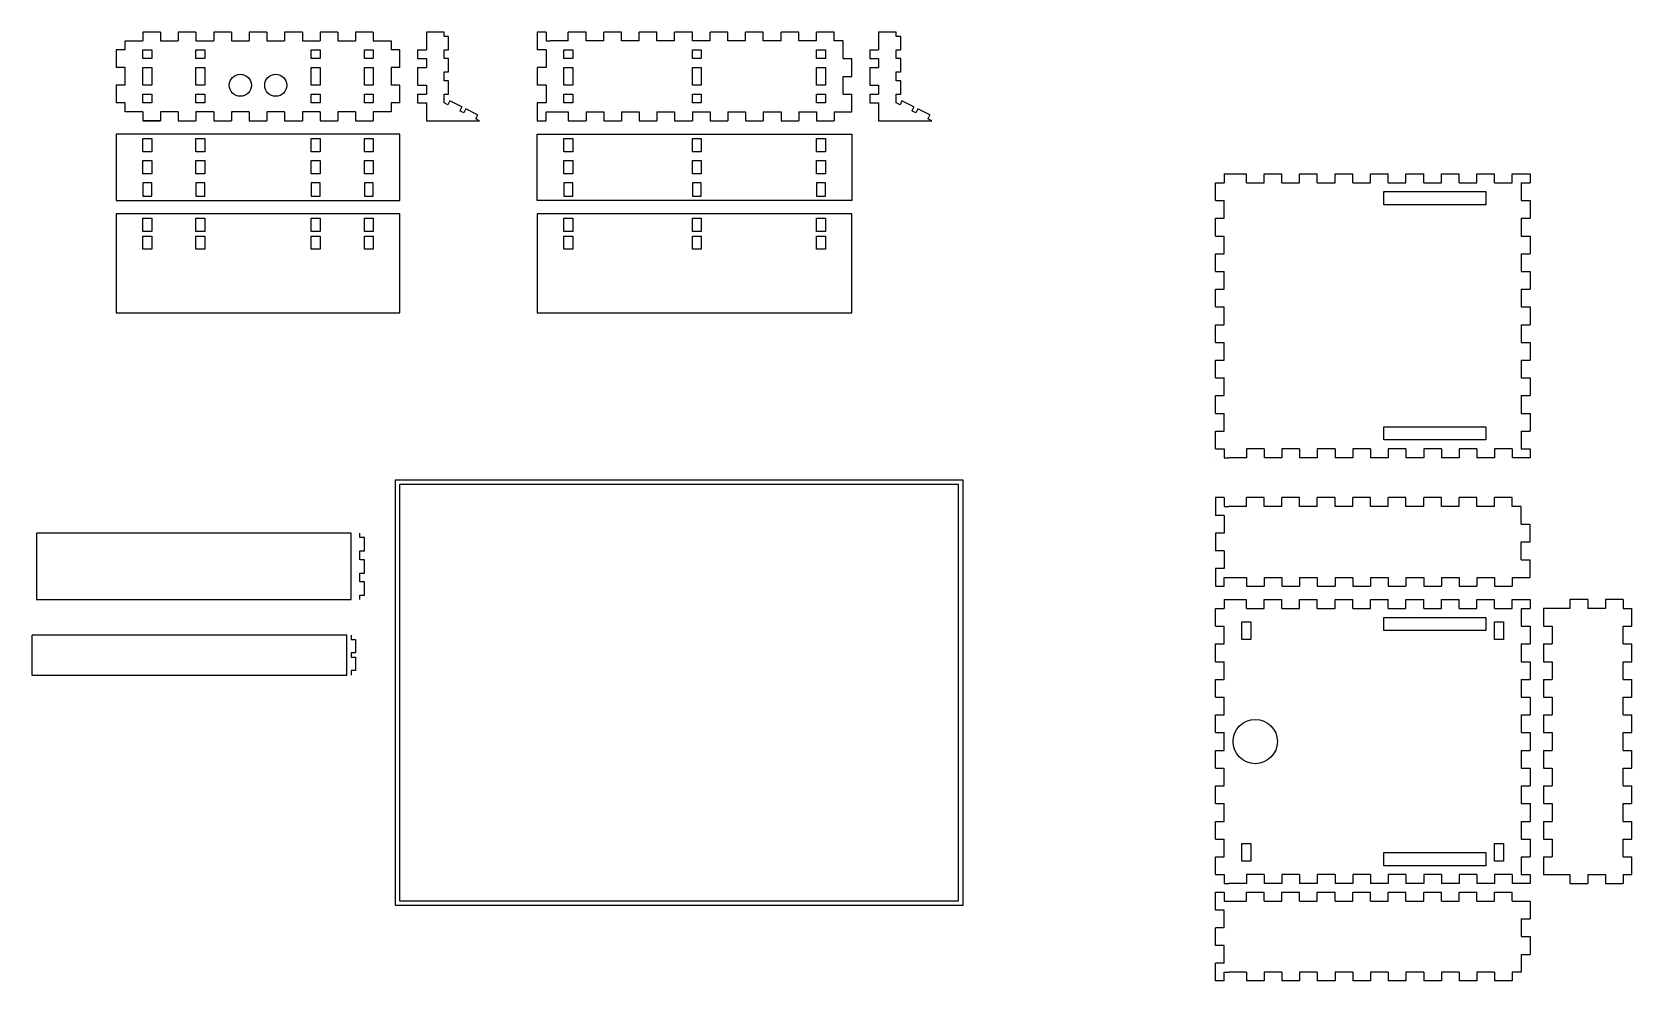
# Model space of a CAD drawing. Header units: inches. Extents: x -10.2 to 34.9, y -2.1 to 24.6.
import ezdxf

# ---------------------------------------------------------------- set-up
doc = ezdxf.new("R2010")
doc.units = ezdxf.units.IN
doc.header["$MEASUREMENT"] = 0
doc.layers.add('Construction line', color=3, linetype='Continuous')
doc.layers.add('Cut', color=1, linetype='Continuous')

msp = doc.modelspace()

# ---------------------------------------------------------------- linework, layer by layer
at = {"layer": 'Construction line'}
for p, q in [((0, 0), (0, 12)), ((0, 12), (16, 12)), ((0.125, 0.125), (0.125, 11.875)), ((0.125, 11.875), (15.875, 11.875)), ((15.875, 11.875), (15.875, 0.125)), ((16, 12), (16, 0)), ((16, 0), (0, 0)), ((0, 0), (0, 0)), ((15.875, 0.125), (0.125, 0.125))]:
    msp.add_line(p, q, dxfattribs=at)
at = {"layer": 'Cut'}
for p, q in [((-7.625, 24.375), (-7.125, 24.375)), ((-7.625, 24.125), (-7.625, 24.375)), ((-7.125, 24.625), (-7.125, 24.375)), ((-6.625, 24.625), (-7.125, 24.625)), ((-6.625, 24.625), (-6.625, 24.375)), ((-6.625, 24.375), (-6.125, 24.375)), ((-6.125, 24.625), (-6.125, 24.375)), ((-5.625, 24.625), (-6.125, 24.625)), ((-5.625, 24.625), (-5.625, 24.375)), ((-5.625, 24.375), (-5.125, 24.375)), ((-5.125, 24.625), (-5.125, 24.375)), ((-4.625, 24.625), (-5.125, 24.625)), ((-4.625, 24.625), (-4.625, 24.375)), ((-4.625, 24.375), (-4.125, 24.375)), ((-4.125, 24.625), (-4.125, 24.375)), ((-3.625, 24.625), (-4.125, 24.625)), ((-3.625, 24.625), (-3.625, 24.375)), ((-3.625, 24.375), (-3.125, 24.375)), ((-3.125, 24.625), (-3.125, 24.375)), ((-2.625, 24.625), (-3.125, 24.625)), ((-2.625, 24.625), (-2.625, 24.375)), ((-2.625, 24.375), (-2.125, 24.375)), ((-2.125, 24.625), (-2.125, 24.375)), ((-1.625, 24.625), (-2.125, 24.625)), ((-1.625, 24.625), (-1.625, 24.375)), ((-1.625, 24.375), (-1.125, 24.375)), ((-0.625, 24.625), (-1.125, 24.625)), ((-1.125, 24.625), (-1.125, 24.375)), ((-0.625, 24.625), (-0.625, 24.375)), ((-0.625, 24.375), (-0.125, 24.375)), ((-0.125, 24.375), (-0.125, 24.125)), ((0.875, 24.625), (0.875, 24.125)), ((1.375, 24.625), (0.875, 24.625)), ((1.375, 24.5), (1.375, 24.625)), ((1.5, 24.5), (1.375, 24.5)), ((1.5, 24.125), (1.5, 24.5)), ((4.25, 24.625), (4, 24.625)), ((4, 24.625), (4, 24.125)), ((4.25, 24.625), (4.25, 24.375)), ((4.25, 24.375), (4.25, 24.375)), ((4.25, 24.375), (4.375, 24.375)), ((4.875, 24.375), (4.375, 24.375)), ((5.375, 24.625), (4.875, 24.625)), ((4.875, 24.375), (4.875, 24.625)), ((5.375, 24.375), (5.375, 24.625)), ((5.875, 24.375), (5.375, 24.375)), ((6.375, 24.625), (5.875, 24.625)), ((5.875, 24.375), (5.875, 24.625)), ((6.375, 24.375), (6.375, 24.625)), ((6.875, 24.375), (6.375, 24.375)), ((7.375, 24.625), (6.875, 24.625)), ((6.875, 24.375), (6.875, 24.625)), ((7.375, 24.375), (7.375, 24.625)), ((7.875, 24.375), (7.375, 24.375)), ((8.375, 24.625), (7.875, 24.625)), ((7.875, 24.375), (7.875, 24.625)), ((8.375, 24.375), (8.375, 24.625)), ((8.875, 24.375), (8.375, 24.375)), ((9.375, 24.625), (8.875, 24.625)), ((8.875, 24.375), (8.875, 24.625)), ((9.375, 24.375), (9.375, 24.625)), ((9.875, 24.375), (9.375, 24.375)), ((10.375, 24.625), (9.875, 24.625)), ((9.875, 24.375), (9.875, 24.625)), ((10.375, 24.375), (10.375, 24.625)), ((10.875, 24.375), (10.375, 24.375)), ((11.375, 24.625), (10.875, 24.625)), ((10.875, 24.375), (10.875, 24.625)), ((11.375, 24.375), (11.375, 24.625)), ((11.875, 24.375), (11.375, 24.375)), ((12.375, 24.625), (11.875, 24.625)), ((11.875, 24.375), (11.875, 24.625)), ((12.375, 24.375), (12.375, 24.625)), ((12.625, 24.375), (12.375, 24.375)), ((12.625, 23.875), (12.625, 24.375)), ((13.625, 24.625), (13.625, 24.125)), ((14.125, 24.625), (13.625, 24.625)), ((14.125, 24.5), (14.125, 24.625)), ((14.25, 24.5), (14.125, 24.5)), ((14.25, 24.125), (14.25, 24.5)), ((-7.875, 24.125), (-7.875, 23.625)), ((-7.625, 24.125), (-7.875, 24.125)), ((-7.125, 24.125), (-6.875, 24.125)), ((-7.125, 23.875), (-7.125, 24.125)), ((-6.875, 24.125), (-6.875, 23.875)), ((-5.625, 24.125), (-5.375, 24.125)), ((-5.625, 23.875), (-5.625, 24.125)), ((-5.375, 24.125), (-5.375, 23.875)), ((-2.375, 24.125), (-2.125, 24.125)), ((-2.375, 23.875), (-2.375, 24.125)), ((-2.125, 24.125), (-2.125, 23.875)), ((-0.875, 24.125), (-0.625, 24.125)), ((-0.875, 23.875), (-0.875, 24.125)), ((-0.625, 24.125), (-0.625, 23.875)), ((0.125, 24.125), (-0.125, 24.125)), ((0.125, 23.625), (0.125, 24.125)), ((0.625, 24.125), (0.625, 23.875)), ((0.625, 24.125), (0.875, 24.125)), ((1.375, 23.875), (1.375, 24.125)), ((1.375, 24.125), (1.5, 24.125)), ((4.25, 24.125), (4, 24.125)), ((4.25, 24.125), (4.25, 23.625)), ((4.75, 24.125), (5, 24.125)), ((4.75, 23.875), (4.75, 24.125)), ((5, 24.125), (5, 23.875)), ((8.375, 24.125), (8.625, 24.125)), ((8.375, 23.875), (8.375, 24.125)), ((8.625, 24.125), (8.625, 23.875)), ((11.875, 24.125), (12.125, 24.125)), ((11.875, 23.875), (11.875, 24.125)), ((12.125, 24.125), (12.125, 23.875)), ((13.375, 24.125), (13.375, 23.875)), ((13.375, 24.125), (13.625, 24.125)), ((14.125, 23.875), (14.125, 24.125)), ((14.125, 24.125), (14.25, 24.125)), ((-7.625, 23.625), (-7.875, 23.625)), ((-7.625, 23.125), (-7.625, 23.625)), ((-6.875, 23.875), (-7.125, 23.875)), ((-7.125, 23.625), (-6.875, 23.625)), ((-7.125, 23.125), (-7.125, 23.625)), ((-6.875, 23.625), (-6.875, 23.125)), ((-5.375, 23.875), (-5.625, 23.875)), ((-5.625, 23.625), (-5.375, 23.625)), ((-5.625, 23.125), (-5.625, 23.625)), ((-5.375, 23.625), (-5.375, 23.125)), ((-2.125, 23.875), (-2.375, 23.875)), ((-2.375, 23.625), (-2.125, 23.625)), ((-2.375, 23.125), (-2.375, 23.625)), ((-2.125, 23.625), (-2.125, 23.125)), ((-0.625, 23.875), (-0.875, 23.875)), ((-0.875, 23.625), (-0.625, 23.625)), ((-0.875, 23.125), (-0.875, 23.625)), ((-0.625, 23.625), (-0.625, 23.125)), ((0.125, 23.625), (-0.125, 23.625)), ((-0.125, 23.625), (-0.125, 23.125)), ((0.625, 23.875), (0.875, 23.875)), ((0.625, 23.625), (0.625, 23.125)), ((0.625, 23.625), (0.875, 23.625)), ((0.875, 23.875), (0.875, 23.625)), ((1.5, 23.875), (1.375, 23.875)), ((1.375, 23.25), (1.375, 23.5)), ((1.375, 23.5), (1.5, 23.5)), ((1.5, 23.5), (1.5, 23.875)), ((4, 23.625), (4, 23.125)), ((4.25, 23.625), (4, 23.625)), ((5, 23.875), (4.75, 23.875)), ((4.75, 23.625), (5, 23.625)), ((4.75, 23.125), (4.75, 23.625)), ((5, 23.625), (5, 23.125)), ((8.625, 23.875), (8.375, 23.875)), ((8.375, 23.625), (8.625, 23.625)), ((8.375, 23.125), (8.375, 23.625)), ((8.625, 23.625), (8.625, 23.125)), ((12.125, 23.875), (11.875, 23.875)), ((11.875, 23.625), (12.125, 23.625)), ((11.875, 23.125), (11.875, 23.625)), ((12.125, 23.625), (12.125, 23.125)), ((12.625, 23.875), (12.875, 23.875)), ((12.875, 23.375), (12.875, 23.875)), ((13.375, 23.875), (13.625, 23.875)), ((13.375, 23.625), (13.625, 23.625)), ((13.375, 23.625), (13.375, 23.125)), ((13.625, 23.875), (13.625, 23.625)), ((14.25, 23.875), (14.125, 23.875)), ((14.125, 23.25), (14.125, 23.5)), ((14.125, 23.5), (14.25, 23.5)), ((14.25, 23.5), (14.25, 23.875)), ((-7.625, 23.125), (-7.875, 23.125)), ((-7.875, 23.125), (-7.875, 22.625)), ((-6.875, 23.125), (-7.125, 23.125)), ((-5.375, 23.125), (-5.625, 23.125)), ((-2.125, 23.125), (-2.375, 23.125)), ((-0.625, 23.125), (-0.875, 23.125)), ((0.125, 23.125), (-0.125, 23.125)), ((0.125, 22.625), (0.125, 23.125)), ((0.625, 23.125), (0.875, 23.125)), ((0.875, 23.125), (0.875, 22.875)), ((1.5, 23.25), (1.375, 23.25)), ((1.5, 22.875), (1.5, 23.25)), ((4.25, 23.125), (4, 23.125)), ((4.25, 23.125), (4.25, 22.625)), ((5, 23.125), (4.75, 23.125)), ((8.625, 23.125), (8.375, 23.125)), ((12.125, 23.125), (11.875, 23.125)), ((12.625, 22.875), (12.625, 23.375)), ((12.625, 23.375), (12.875, 23.375)), ((13.375, 23.125), (13.625, 23.125)), ((13.625, 23.125), (13.625, 22.875)), ((14.25, 23.25), (14.125, 23.25)), ((14.25, 22.875), (14.25, 23.25)), ((-7.625, 22.625), (-7.875, 22.625)), ((-7.625, 22.375), (-7.625, 22.625)), ((-7.125, 22.875), (-6.875, 22.875)), ((-7.125, 22.625), (-7.125, 22.875)), ((-6.875, 22.625), (-7.125, 22.625)), ((-6.875, 22.875), (-6.875, 22.625)), ((-5.625, 22.875), (-5.375, 22.875)), ((-5.625, 22.625), (-5.625, 22.875)), ((-5.375, 22.625), (-5.625, 22.625)), ((-5.375, 22.875), (-5.375, 22.625)), ((-2.375, 22.875), (-2.125, 22.875)), ((-2.375, 22.625), (-2.375, 22.875)), ((-2.125, 22.625), (-2.375, 22.625)), ((-2.125, 22.875), (-2.125, 22.625)), ((-0.875, 22.875), (-0.625, 22.875)), ((-0.875, 22.625), (-0.875, 22.875)), ((-0.625, 22.625), (-0.875, 22.625)), ((-0.625, 22.875), (-0.625, 22.625)), ((0.125, 22.625), (-0.125, 22.625)), ((-0.125, 22.625), (-0.125, 22.375)), ((0.625, 22.875), (0.625, 22.625)), ((0.625, 22.875), (0.875, 22.875)), ((0.625, 22.625), (0.875, 22.625)), ((0.875, 22.625), (0.875, 22.125)), ((1.375, 22.625), (1.375, 22.875)), ((1.375, 22.875), (1.5, 22.875)), ((1.481, 22.572), (1.375, 22.625)), ((1.536, 22.684), (1.481, 22.572)), ((1.872, 22.516), (1.536, 22.684)), ((4, 22.625), (4, 22.125)), ((4.25, 22.625), (4, 22.625)), ((4.75, 22.875), (5, 22.875)), ((4.75, 22.625), (4.75, 22.875)), ((5, 22.625), (4.75, 22.625)), ((5, 22.875), (5, 22.625)), ((8.375, 22.875), (8.625, 22.875)), ((8.375, 22.625), (8.375, 22.875)), ((8.625, 22.625), (8.375, 22.625)), ((8.625, 22.875), (8.625, 22.625)), ((11.875, 22.875), (12.125, 22.875)), ((11.875, 22.625), (11.875, 22.875)), ((12.125, 22.625), (11.875, 22.625)), ((12.125, 22.875), (12.125, 22.625)), ((12.625, 22.875), (12.875, 22.875)), ((12.875, 22.375), (12.875, 22.875)), ((13.375, 22.875), (13.625, 22.875)), ((13.375, 22.875), (13.375, 22.625)), ((13.375, 22.625), (13.625, 22.625)), ((13.625, 22.625), (13.625, 22.125)), ((14.125, 22.625), (14.125, 22.875)), ((14.125, 22.875), (14.25, 22.875)), ((14.231, 22.572), (14.125, 22.625)), ((14.286, 22.684), (14.231, 22.572)), ((14.622, 22.516), (14.286, 22.684)), ((-7.125, 22.375), (-7.625, 22.375)), ((-7.125, 22.375), (-7.125, 22.125)), ((-6.625, 22.125), (-7.125, 22.125)), ((-7.125, 22.125), (-6.625, 22.125)), ((-6.625, 22.375), (-6.625, 22.125)), ((-6.125, 22.375), (-6.625, 22.375)), ((-6.125, 22.375), (-6.125, 22.125)), ((-6.125, 22.125), (-5.625, 22.125)), ((-5.625, 22.375), (-5.625, 22.125)), ((-5.125, 22.375), (-5.625, 22.375)), ((-5.125, 22.375), (-5.125, 22.125)), ((-5.125, 22.125), (-4.625, 22.125)), ((-4.625, 22.375), (-4.625, 22.125)), ((-4.125, 22.375), (-4.625, 22.375)), ((-4.125, 22.375), (-4.125, 22.125)), ((-4.125, 22.125), (-3.625, 22.125)), ((-3.625, 22.375), (-3.625, 22.125)), ((-3.125, 22.375), (-3.625, 22.375)), ((-3.125, 22.375), (-3.125, 22.125)), ((-3.125, 22.125), (-2.625, 22.125)), ((-2.625, 22.375), (-2.625, 22.125)), ((-2.125, 22.375), (-2.625, 22.375)), ((-2.125, 22.375), (-2.125, 22.125)), ((-2.125, 22.125), (-1.625, 22.125)), ((-1.625, 22.375), (-1.625, 22.125)), ((-1.125, 22.375), (-1.625, 22.375)), ((-1.125, 22.375), (-1.125, 22.125)), ((-1.125, 22.125), (-0.625, 22.125)), ((-0.125, 22.375), (-0.625, 22.375)), ((-0.625, 22.375), (-0.625, 22.125)), ((0.875, 22.125), (2.375, 22.125)), ((1.872, 22.516), (1.816, 22.405)), ((1.928, 22.349), (1.816, 22.405)), ((1.984, 22.46), (1.928, 22.349)), ((2.319, 22.293), (1.984, 22.46)), ((2.319, 22.293), (2.263, 22.181)), ((2.375, 22.125), (2.263, 22.181)), ((4, 22.125), (4.25, 22.125)), ((4.25, 22.125), (4.25, 22.375)), ((4.25, 22.375), (4.375, 22.375)), ((4.375, 22.375), (4.875, 22.375)), ((4.875, 22.375), (4.875, 22.125)), ((4.875, 22.125), (5.375, 22.125)), ((5.375, 22.375), (5.875, 22.375)), ((5.375, 22.375), (5.375, 22.125)), ((5.875, 22.375), (5.875, 22.125)), ((5.875, 22.125), (6.375, 22.125)), ((6.375, 22.375), (6.875, 22.375)), ((6.375, 22.375), (6.375, 22.125)), ((6.875, 22.375), (6.875, 22.125)), ((6.875, 22.125), (7.375, 22.125)), ((7.375, 22.375), (7.875, 22.375)), ((7.375, 22.375), (7.375, 22.125)), ((7.875, 22.375), (7.875, 22.125)), ((7.875, 22.125), (8.375, 22.125)), ((8.375, 22.375), (8.875, 22.375)), ((8.375, 22.375), (8.375, 22.125)), ((8.875, 22.375), (8.875, 22.25)), ((8.875, 22.25), (8.875, 22.125)), ((8.875, 22.125), (9.375, 22.125)), ((9.375, 22.375), (9.875, 22.375)), ((9.375, 22.375), (9.375, 22.125)), ((9.875, 22.375), (9.875, 22.125)), ((9.875, 22.125), (10.375, 22.125)), ((10.375, 22.375), (10.875, 22.375)), ((10.375, 22.375), (10.375, 22.125)), ((10.875, 22.375), (10.875, 22.125)), ((10.875, 22.125), (11.375, 22.125)), ((11.375, 22.375), (11.875, 22.375)), ((11.375, 22.375), (11.375, 22.125)), ((11.875, 22.375), (11.875, 22.125)), ((11.875, 22.125), (12.375, 22.125)), ((12.375, 22.375), (12.625, 22.375)), ((12.375, 22.375), (12.375, 22.125)), ((12.625, 22.375), (12.875, 22.375)), ((13.625, 22.125), (15.125, 22.125)), ((14.622, 22.516), (14.566, 22.405)), ((14.678, 22.349), (14.566, 22.405)), ((14.734, 22.46), (14.678, 22.349)), ((15.069, 22.293), (14.734, 22.46)), ((15.069, 22.293), (15.013, 22.181)), ((15.125, 22.125), (15.013, 22.181)), ((-7.875, 21.75), (-7.875, 19.875)), ((0.125, 21.75), (-7.875, 21.75)), ((0.125, 19.875), (0.125, 21.75)), ((4, 19.875), (4, 21.75)), ((4, 21.75), (12.875, 21.75)), ((12.875, 21.75), (12.875, 19.875)), ((-7.125, 21.625), (-6.875, 21.625)), ((-7.125, 21.25), (-7.125, 21.625)), ((-6.875, 21.25), (-7.125, 21.25)), ((-6.875, 21.625), (-6.875, 21.25)), ((-5.625, 21.625), (-5.375, 21.625)), ((-5.625, 21.25), (-5.625, 21.625)), ((-5.375, 21.25), (-5.625, 21.25)), ((-5.375, 21.625), (-5.375, 21.25)), ((-2.375, 21.625), (-2.125, 21.625)), ((-2.375, 21.25), (-2.375, 21.625)), ((-2.125, 21.25), (-2.375, 21.25)), ((-2.125, 21.625), (-2.125, 21.25)), ((-0.875, 21.625), (-0.625, 21.625)), ((-0.875, 21.25), (-0.875, 21.625)), ((-0.625, 21.25), (-0.875, 21.25)), ((-0.625, 21.625), (-0.625, 21.25)), ((4.75, 21.25), (4.75, 21.625)), ((4.75, 21.625), (5, 21.625)), ((5, 21.25), (4.75, 21.25)), ((5, 21.625), (5, 21.25)), ((8.375, 21.25), (8.375, 21.625)), ((8.375, 21.625), (8.625, 21.625)), ((8.625, 21.25), (8.375, 21.25)), ((8.625, 21.625), (8.625, 21.25)), ((11.875, 21.25), (11.875, 21.625)), ((11.875, 21.625), (12.125, 21.625)), ((12.125, 21.25), (11.875, 21.25)), ((12.125, 21.625), (12.125, 21.25)), ((-7.125, 21), (-6.875, 21)), ((-7.125, 20.625), (-7.125, 21)), ((-6.875, 21), (-6.875, 20.625)), ((-5.625, 21), (-5.375, 21)), ((-5.625, 20.625), (-5.625, 21)), ((-5.375, 21), (-5.375, 20.625)), ((-2.375, 21), (-2.125, 21)), ((-2.375, 20.625), (-2.375, 21)), ((-2.125, 21), (-2.125, 20.625)), ((-0.875, 21), (-0.625, 21)), ((-0.875, 20.625), (-0.875, 21)), ((-0.625, 21), (-0.625, 20.625)), ((4.75, 20.625), (4.75, 21)), ((4.75, 21), (5, 21)), ((5, 21), (5, 20.625)), ((8.375, 20.625), (8.375, 21)), ((8.375, 21), (8.625, 21)), ((8.625, 21), (8.625, 20.625)), ((11.875, 20.625), (11.875, 21)), ((11.875, 21), (12.125, 21)), ((12.125, 21), (12.125, 20.625)), ((-6.875, 20.625), (-7.125, 20.625)), ((-7.125, 20.375), (-7.125, 20)), ((-6.875, 20.375), (-7.125, 20.375)), ((-6.875, 20), (-6.875, 20.375)), ((-5.375, 20.625), (-5.625, 20.625)), ((-5.625, 20.375), (-5.625, 20)), ((-5.375, 20.375), (-5.625, 20.375)), ((-5.375, 20), (-5.375, 20.375)), ((-2.125, 20.625), (-2.375, 20.625)), ((-2.375, 20.375), (-2.375, 20)), ((-2.125, 20.375), (-2.375, 20.375)), ((-2.125, 20), (-2.125, 20.375)), ((-0.625, 20.625), (-0.875, 20.625)), ((-0.875, 20.375), (-0.875, 20)), ((-0.625, 20.375), (-0.875, 20.375)), ((-0.625, 20), (-0.625, 20.375)), ((5, 20.625), (4.75, 20.625)), ((5, 20.375), (4.75, 20.375)), ((4.75, 20.375), (4.75, 20)), ((5, 20), (5, 20.375)), ((8.625, 20.625), (8.375, 20.625)), ((8.625, 20.375), (8.375, 20.375)), ((8.375, 20.375), (8.375, 20)), ((8.625, 20), (8.625, 20.375)), ((12.125, 20.625), (11.875, 20.625)), ((12.125, 20.375), (11.875, 20.375)), ((11.875, 20.375), (11.875, 20)), ((12.125, 20), (12.125, 20.375)), ((23.125, 19.875), (23.125, 20.375)), ((23.125, 20.375), (23.375, 20.375)), ((23.375, 20.625), (23.375, 20.375)), ((23.375, 20.625), (23.5, 20.625)), ((23.5, 20.625), (24, 20.625)), ((24, 20.375), (24, 20.625)), ((24, 20.375), (24.5, 20.375)), ((24.5, 20.625), (25, 20.625)), ((24.5, 20.375), (24.5, 20.625)), ((25, 20.375), (25, 20.625)), ((25, 20.375), (25.5, 20.375)), ((25.5, 20.625), (26, 20.625)), ((25.5, 20.375), (25.5, 20.625)), ((26, 20.375), (26, 20.625)), ((26, 20.375), (26.5, 20.375)), ((26.5, 20.625), (27, 20.625)), ((26.5, 20.375), (26.5, 20.625)), ((27, 20.375), (27, 20.625)), ((27, 20.375), (27.5, 20.375)), ((27.5, 20.625), (28, 20.625)), ((27.5, 20.375), (27.5, 20.625)), ((28, 20.375), (28, 20.625)), ((28, 20.375), (28.5, 20.375)), ((28.5, 20.625), (29, 20.625)), ((28.5, 20.375), (28.5, 20.625)), ((29, 20.375), (29, 20.625)), ((29, 20.375), (29.5, 20.375)), ((29.5, 20.625), (30, 20.625)), ((29.5, 20.375), (29.5, 20.625)), ((30, 20.375), (30, 20.625)), ((30, 20.375), (30.5, 20.375)), ((30.5, 20.625), (31, 20.625)), ((30.5, 20.375), (30.5, 20.625)), ((31, 20.375), (31, 20.625)), ((31, 20.375), (31.5, 20.375)), ((31.5, 20.625), (32, 20.625)), ((31.5, 20.375), (31.5, 20.625)), ((31.75, 20.375), (31.75, 19.875)), ((31.75, 20.375), (32, 20.375)), ((32, 20.625), (32, 20.375)), ((-7.875, 19.875), (0.125, 19.875)), ((-7.125, 20), (-6.875, 20)), ((-5.625, 20), (-5.375, 20)), ((-2.375, 20), (-2.125, 20)), ((-0.875, 20), (-0.625, 20)), ((12.875, 19.875), (4, 19.875)), ((4.75, 20), (5, 20)), ((8.375, 20), (8.625, 20)), ((11.875, 20), (12.125, 20)), ((23.125, 19.875), (23.375, 19.875)), ((23.375, 19.375), (23.375, 19.875)), ((27.875, 20.125), (30.75, 20.125)), ((27.875, 19.75), (27.875, 20.125)), ((30.75, 20.125), (30.75, 19.75)), ((31.75, 19.875), (32, 19.875)), ((32, 19.875), (32, 19.375)), ((0.125, 19.5), (-7.875, 19.5)), ((-7.875, 19.5), (-7.875, 16.705)), ((0.125, 16.705), (0.125, 19.5)), ((4, 19.5), (4, 16.705)), ((12.875, 19.5), (4, 19.5)), ((12.875, 16.705), (12.875, 19.5)), ((30.75, 19.75), (27.875, 19.75)), ((-7.125, 19.375), (-6.875, 19.375)), ((-7.125, 19), (-7.125, 19.375)), ((-6.875, 19), (-7.125, 19)), ((-6.875, 19.375), (-6.875, 19)), ((-5.625, 19.375), (-5.375, 19.375)), ((-5.625, 19), (-5.625, 19.375)), ((-5.375, 19), (-5.625, 19)), ((-5.375, 19.375), (-5.375, 19)), ((-2.375, 19.375), (-2.125, 19.375)), ((-2.375, 19), (-2.375, 19.375)), ((-2.125, 19), (-2.375, 19)), ((-2.125, 19.375), (-2.125, 19)), ((-0.875, 19.375), (-0.625, 19.375)), ((-0.875, 19), (-0.875, 19.375)), ((-0.625, 19), (-0.875, 19)), ((-0.625, 19.375), (-0.625, 19)), ((4.75, 19.375), (5, 19.375)), ((4.75, 19), (4.75, 19.375)), ((5, 19), (4.75, 19)), ((5, 19.375), (5, 19)), ((8.375, 19.375), (8.625, 19.375)), ((8.375, 19), (8.375, 19.375)), ((8.625, 19), (8.375, 19)), ((8.625, 19.375), (8.625, 19)), ((11.875, 19.375), (12.125, 19.375)), ((11.875, 19), (11.875, 19.375)), ((12.125, 19), (11.875, 19)), ((12.125, 19.375), (12.125, 19)), ((23.125, 18.875), (23.125, 19.375)), ((23.125, 19.375), (23.375, 19.375)), ((31.75, 19.375), (31.75, 18.875)), ((31.75, 19.375), (32, 19.375)), ((-7.125, 18.875), (-6.875, 18.875)), ((-7.125, 18.5), (-7.125, 18.875)), ((-6.875, 18.875), (-6.875, 18.5)), ((-5.625, 18.875), (-5.375, 18.875)), ((-5.625, 18.5), (-5.625, 18.875)), ((-5.375, 18.875), (-5.375, 18.5)), ((-2.375, 18.875), (-2.125, 18.875)), ((-2.375, 18.5), (-2.375, 18.875)), ((-2.125, 18.875), (-2.125, 18.5)), ((-0.875, 18.875), (-0.625, 18.875)), ((-0.875, 18.5), (-0.875, 18.875)), ((-0.625, 18.875), (-0.625, 18.5)), ((4.75, 18.875), (5, 18.875)), ((4.75, 18.5), (4.75, 18.875)), ((5, 18.875), (5, 18.5)), ((8.375, 18.875), (8.625, 18.875)), ((8.375, 18.5), (8.375, 18.875)), ((8.625, 18.875), (8.625, 18.5)), ((11.875, 18.875), (12.125, 18.875)), ((11.875, 18.5), (11.875, 18.875)), ((12.125, 18.875), (12.125, 18.5)), ((23.125, 18.875), (23.375, 18.875)), ((23.375, 18.375), (23.375, 18.875)), ((31.75, 18.875), (32, 18.875)), ((32, 18.875), (32, 18.375)), ((-6.875, 18.5), (-7.125, 18.5)), ((-5.375, 18.5), (-5.625, 18.5)), ((-2.125, 18.5), (-2.375, 18.5)), ((-0.625, 18.5), (-0.875, 18.5)), ((5, 18.5), (4.75, 18.5)), ((8.625, 18.5), (8.375, 18.5)), ((12.125, 18.5), (11.875, 18.5)), ((23.125, 17.875), (23.125, 18.375)), ((23.125, 18.375), (23.375, 18.375)), ((31.75, 18.375), (31.75, 17.875)), ((31.75, 18.375), (32, 18.375)), ((23.125, 17.875), (23.375, 17.875)), ((23.375, 17.375), (23.375, 17.875)), ((31.75, 17.875), (32, 17.875)), ((32, 17.875), (32, 17.375)), ((23.125, 16.875), (23.125, 17.375)), ((23.125, 17.375), (23.375, 17.375)), ((31.75, 17.375), (31.75, 16.875)), ((31.75, 17.375), (32, 17.375)), ((-7.875, 16.705), (0.125, 16.705)), ((4, 16.705), (12.875, 16.705)), ((23.125, 16.875), (23.375, 16.875)), ((23.375, 16.375), (23.375, 16.875)), ((31.75, 16.875), (32, 16.875)), ((32, 16.875), (32, 16.375)), ((23.125, 15.875), (23.125, 16.375)), ((23.125, 16.375), (23.375, 16.375)), ((31.75, 16.375), (31.75, 15.875)), ((31.75, 16.375), (32, 16.375)), ((23.125, 15.875), (23.375, 15.875)), ((23.375, 15.375), (23.375, 15.875)), ((31.75, 15.875), (32, 15.875)), ((32, 15.875), (32, 15.375)), ((23.125, 14.875), (23.125, 15.375)), ((23.125, 15.375), (23.375, 15.375)), ((31.75, 15.375), (31.75, 14.875)), ((31.75, 15.375), (32, 15.375)), ((23.125, 14.875), (23.375, 14.875)), ((23.375, 14.375), (23.375, 14.875)), ((31.75, 14.875), (32, 14.875)), ((32, 14.875), (32, 14.375)), ((23.125, 13.875), (23.125, 14.375)), ((23.125, 14.375), (23.375, 14.375)), ((31.75, 14.375), (31.75, 13.875)), ((31.75, 14.375), (32, 14.375)), ((23.125, 13.875), (23.375, 13.875)), ((23.375, 13.375), (23.375, 13.875)), ((31.75, 13.875), (32, 13.875)), ((32, 13.875), (32, 13.375)), ((23.125, 12.875), (23.125, 13.375)), ((23.125, 13.375), (23.375, 13.375)), ((27.875, 13.5), (30.75, 13.5)), ((27.875, 13.125), (27.875, 13.5)), ((30.75, 13.125), (27.875, 13.125)), ((30.75, 13.5), (30.75, 13.125)), ((31.75, 13.375), (31.75, 12.875)), ((31.75, 13.375), (32, 13.375)), ((23.125, 12.875), (23.375, 12.875)), ((23.375, 12.875), (23.375, 12.625)), ((24.5, 12.875), (24, 12.875)), ((24, 12.875), (24, 12.625)), ((24.5, 12.875), (24.5, 12.625)), ((25.5, 12.875), (25, 12.875)), ((25, 12.875), (25, 12.625)), ((25.5, 12.875), (25.5, 12.625)), ((26.5, 12.875), (26, 12.875)), ((26, 12.875), (26, 12.625)), ((26.5, 12.875), (26.5, 12.625)), ((27.5, 12.875), (27, 12.875)), ((27, 12.875), (27, 12.625)), ((27.5, 12.875), (27.5, 12.625)), ((28.5, 12.875), (28, 12.875)), ((28, 12.875), (28, 12.625)), ((28.5, 12.875), (28.5, 12.625)), ((29.5, 12.875), (29, 12.875)), ((29, 12.875), (29, 12.625)), ((29.5, 12.875), (29.5, 12.625)), ((30.5, 12.875), (30, 12.875)), ((30, 12.875), (30, 12.625)), ((30.5, 12.875), (30.5, 12.625)), ((31.5, 12.875), (31, 12.875)), ((31, 12.875), (31, 12.625)), ((31.5, 12.875), (31.5, 12.625)), ((31.75, 12.875), (32, 12.875)), ((32, 12.875), (32, 12.625)), ((23.125, 12.625), (23.125, 12.625)), ((23.375, 12.625), (23.5, 12.625)), ((24, 12.625), (23.5, 12.625)), ((25, 12.625), (24.5, 12.625)), ((26, 12.625), (25.5, 12.625)), ((27, 12.625), (26.5, 12.625)), ((28, 12.625), (27.5, 12.625)), ((29, 12.625), (28.5, 12.625)), ((30, 12.625), (29.5, 12.625)), ((31, 12.625), (30.5, 12.625)), ((32, 12.625), (31.5, 12.625)), ((23.375, 11.5), (23.125, 11.5)), ((23.125, 11.5), (23.125, 11)), ((23.375, 11.5), (23.375, 11.25)), ((24.5, 11.5), (24, 11.5)), ((24, 11.25), (24, 11.5)), ((24.5, 11.25), (24.5, 11.5)), ((25.5, 11.5), (25, 11.5)), ((25, 11.25), (25, 11.5)), ((25.5, 11.25), (25.5, 11.5)), ((26.5, 11.5), (26, 11.5)), ((26, 11.25), (26, 11.5)), ((26.5, 11.25), (26.5, 11.5)), ((27.5, 11.5), (27, 11.5)), ((27, 11.25), (27, 11.5)), ((27.5, 11.25), (27.5, 11.5)), ((28.5, 11.5), (28, 11.5)), ((28, 11.25), (28, 11.5)), ((28.5, 11.25), (28.5, 11.5)), ((29.5, 11.5), (29, 11.5)), ((29, 11.25), (29, 11.5)), ((29.5, 11.25), (29.5, 11.5)), ((30.5, 11.5), (30, 11.5)), ((30, 11.25), (30, 11.5)), ((30.5, 11.25), (30.5, 11.5)), ((31.5, 11.5), (31, 11.5)), ((31, 11.25), (31, 11.5)), ((31.5, 11.25), (31.5, 11.5)), ((23.375, 11), (23.125, 11)), ((23.375, 11.25), (23.375, 11.25)), ((23.375, 11.25), (23.5, 11.25)), ((23.375, 11), (23.375, 10.5)), ((24, 11.25), (23.5, 11.25)), ((25, 11.25), (24.5, 11.25)), ((26, 11.25), (25.5, 11.25)), ((27, 11.25), (26.5, 11.25)), ((28, 11.25), (27.5, 11.25)), ((29, 11.25), (28.5, 11.25)), ((30, 11.25), (29.5, 11.25)), ((31, 11.25), (30.5, 11.25)), ((31.75, 11.25), (31.5, 11.25)), ((31.75, 10.75), (31.75, 11.25)), ((-1.25, 10.5), (-10.125, 10.5)), ((-10.125, 10.5), (-10.125, 8.625)), ((-1.25, 8.625), (-1.25, 10.5)), ((-1, 10.375), (-1, 10.5)), ((23.125, 10.5), (23.125, 10)), ((23.375, 10.5), (23.125, 10.5)), ((31.75, 10.75), (32, 10.75)), ((32, 10.25), (32, 10.75)), ((-0.875, 10.375), (-1, 10.375)), ((-1, 9.75), (-1, 10)), ((-1, 10), (-0.875, 10)), ((-0.875, 10), (-0.875, 10.375)), ((23.375, 10), (23.125, 10)), ((23.375, 10), (23.375, 9.5)), ((31.75, 9.75), (31.75, 10.25)), ((31.75, 10.25), (32, 10.25)), ((-0.875, 9.75), (-1, 9.75)), ((-0.875, 9.375), (-0.875, 9.75)), ((23.125, 9.5), (23.125, 9)), ((23.375, 9.5), (23.125, 9.5)), ((31.75, 9.75), (32, 9.75)), ((32, 9.25), (32, 9.75)), ((-1, 9.125), (-1, 9.375)), ((-1, 9.375), (-0.875, 9.375)), ((-0.875, 9.125), (-1, 9.125)), ((-0.875, 8.75), (-0.875, 9.125)), ((23.375, 9), (23.375, 9.25)), ((23.375, 9.25), (23.5, 9.25)), ((23.5, 9.25), (24, 9.25)), ((24, 9.25), (24, 9)), ((24.5, 9.25), (25, 9.25)), ((24.5, 9.25), (24.5, 9)), ((25, 9.25), (25, 9)), ((25.5, 9.25), (26, 9.25)), ((25.5, 9.25), (25.5, 9)), ((26, 9.25), (26, 9)), ((26.5, 9.25), (27, 9.25)), ((26.5, 9.25), (26.5, 9)), ((27, 9.25), (27, 9)), ((27.5, 9.25), (28, 9.25)), ((27.5, 9.25), (27.5, 9)), ((28, 9.25), (28, 9.125)), ((28, 9.125), (28, 9)), ((28.5, 9.25), (29, 9.25)), ((28.5, 9.25), (28.5, 9)), ((29, 9.25), (29, 9)), ((29.5, 9.25), (30, 9.25)), ((29.5, 9.25), (29.5, 9)), ((30, 9.25), (30, 9)), ((30.5, 9.25), (31, 9.25)), ((30.5, 9.25), (30.5, 9)), ((31, 9.25), (31, 9)), ((31.5, 9.25), (31.75, 9.25)), ((31.5, 9.25), (31.5, 9)), ((31.75, 9.25), (32, 9.25)), ((-10.125, 8.625), (-1.25, 8.625)), ((-1, 8.625), (-1, 8.75)), ((-1, 8.75), (-0.875, 8.75)), ((23.125, 9), (23.375, 9)), ((23.375, 8.625), (23.375, 8.375)), ((23.375, 8.625), (23.5, 8.625)), ((23.5, 8.625), (24, 8.625)), ((24, 9), (24.5, 9)), ((24, 8.375), (24, 8.625)), ((24.5, 8.375), (24.5, 8.625)), ((24.5, 8.625), (25, 8.625)), ((25, 9), (25.5, 9)), ((25, 8.375), (25, 8.625)), ((25.5, 8.375), (25.5, 8.625)), ((25.5, 8.625), (26, 8.625)), ((26, 9), (26.5, 9)), ((26, 8.375), (26, 8.625)), ((26.5, 8.375), (26.5, 8.625)), ((26.5, 8.625), (27, 8.625)), ((27, 9), (27.5, 9)), ((27, 8.375), (27, 8.625)), ((27.5, 8.375), (27.5, 8.625)), ((27.5, 8.625), (28, 8.625)), ((28, 9), (28.5, 9)), ((28, 8.375), (28, 8.625)), ((28.5, 8.375), (28.5, 8.625)), ((28.5, 8.625), (29, 8.625)), ((29, 9), (29.5, 9)), ((29, 8.375), (29, 8.625)), ((29.5, 8.375), (29.5, 8.625)), ((29.5, 8.625), (30, 8.625)), ((30, 9), (30.5, 9)), ((30, 8.375), (30, 8.625)), ((30.5, 8.375), (30.5, 8.625)), ((30.5, 8.625), (31, 8.625)), ((31, 9), (31.5, 9)), ((31, 8.375), (31, 8.625)), ((31.5, 8.375), (31.5, 8.625)), ((31.5, 8.625), (32, 8.625)), ((32, 8.625), (32, 8.375)), ((33.125, 8.625), (33.125, 8.375)), ((33.625, 8.625), (33.125, 8.625)), ((33.625, 8.625), (33.625, 8.375)), ((34.625, 8.625), (34.125, 8.625)), ((34.125, 8.625), (34.125, 8.375)), ((34.625, 8.625), (34.625, 8.375)), ((23.125, 8.375), (23.375, 8.375)), ((23.125, 7.875), (23.125, 8.375)), ((24, 8.375), (24.5, 8.375)), ((25, 8.375), (25.5, 8.375)), ((26, 8.375), (26.5, 8.375)), ((27, 8.375), (27.5, 8.375)), ((27.875, 8.125), (30.75, 8.125)), ((27.875, 7.75), (27.875, 8.125)), ((28, 8.375), (28.5, 8.375)), ((29, 8.375), (29.5, 8.375)), ((30, 8.375), (30.5, 8.375)), ((30.75, 8.125), (30.75, 7.75)), ((31, 8.375), (31.5, 8.375)), ((31.75, 8.375), (31.75, 7.875)), ((31.75, 8.375), (32, 8.375)), ((32.375, 8.375), (32.375, 7.875)), ((32.625, 8.375), (32.375, 8.375)), ((33.125, 8.375), (32.625, 8.375)), ((34.125, 8.375), (33.625, 8.375)), ((34.625, 8.375), (34.875, 8.375)), ((34.875, 7.875), (34.875, 8.375)), ((23.125, 7.875), (23.375, 7.875)), ((23.375, 7.375), (23.375, 7.875)), ((23.875, 7.5), (23.875, 8)), ((23.875, 8), (24.125, 8)), ((24.125, 8), (24.125, 7.5)), ((30.75, 7.75), (27.875, 7.75)), ((31, 7.5), (31, 8)), ((31, 8), (31.25, 8)), ((31.25, 8), (31.25, 7.5)), ((31.75, 7.875), (32, 7.875)), ((32, 7.875), (32, 7.375)), ((32.375, 7.875), (32.5, 7.875)), ((32.5, 7.875), (32.625, 7.875)), ((32.625, 7.875), (32.625, 7.375)), ((34.625, 7.875), (34.875, 7.875)), ((34.625, 7.375), (34.625, 7.875)), ((-10.25, 7.625), (-10.25, 6.5)), ((-1.375, 7.625), (-10.25, 7.625)), ((-1.375, 6.5), (-1.375, 7.625)), ((-1.25, 7.625), (-1.25, 7.5)), ((-1.25, 7.5), (-1.125, 7.5)), ((-1.125, 7.5), (-1.125, 7.125)), ((23.125, 7.375), (23.375, 7.375)), ((23.125, 6.875), (23.125, 7.375)), ((24.125, 7.5), (23.875, 7.5)), ((31.25, 7.5), (31, 7.5)), ((31.75, 7.375), (32, 7.375)), ((31.75, 7.375), (31.75, 6.875)), ((32.375, 7.375), (32.625, 7.375)), ((32.375, 7.375), (32.375, 6.875)), ((34.625, 7.375), (34.875, 7.375)), ((34.875, 6.875), (34.875, 7.375)), ((-1.125, 7.125), (-1.25, 7.125)), ((-1.25, 7.125), (-1.25, 7)), ((-1.25, 7), (-1.125, 7)), ((-1.125, 7), (-1.125, 6.625)), ((23.125, 6.875), (23.375, 6.875)), ((23.375, 6.375), (23.375, 6.875)), ((31.75, 6.875), (32, 6.875)), ((32, 6.875), (32, 6.375)), ((32.375, 6.875), (32.625, 6.875)), ((32.625, 6.875), (32.625, 6.375)), ((34.625, 6.875), (34.875, 6.875)), ((34.625, 6.375), (34.625, 6.875)), ((-10.25, 6.5), (-1.375, 6.5)), ((-1.125, 6.625), (-1.25, 6.625)), ((-1.25, 6.625), (-1.25, 6.5)), ((23.125, 6.375), (23.375, 6.375)), ((23.125, 5.875), (23.125, 6.375)), ((31.75, 6.375), (32, 6.375)), ((31.75, 6.375), (31.75, 5.875)), ((32.375, 6.375), (32.625, 6.375)), ((32.375, 6.375), (32.375, 5.875)), ((34.625, 6.375), (34.875, 6.375)), ((34.875, 5.875), (34.875, 6.375)), ((23.125, 5.875), (23.375, 5.875)), ((23.375, 5.375), (23.375, 5.875)), ((31.75, 5.875), (32, 5.875)), ((32, 5.875), (32, 5.375)), ((32.375, 5.875), (32.625, 5.875)), ((32.625, 5.875), (32.625, 5.375)), ((34.625, 5.875), (34.875, 5.875)), ((34.625, 5.375), (34.625, 5.875)), ((23.125, 5.375), (23.375, 5.375)), ((23.125, 4.875), (23.125, 5.375)), ((31.75, 5.375), (32, 5.375)), ((31.75, 5.375), (31.75, 4.875)), ((32.375, 5.375), (32.625, 5.375)), ((32.375, 5.375), (32.375, 4.875)), ((34.625, 5.375), (34.875, 5.375)), ((34.875, 4.875), (34.875, 5.375)), ((23.125, 4.875), (23.375, 4.875)), ((23.375, 4.375), (23.375, 4.875)), ((31.75, 4.875), (32, 4.875)), ((32, 4.875), (32, 4.375)), ((32.375, 4.875), (32.625, 4.875)), ((32.625, 4.875), (32.625, 4.375)), ((34.625, 4.875), (34.875, 4.875)), ((34.625, 4.375), (34.625, 4.875)), ((23.125, 4.375), (23.375, 4.375)), ((23.125, 3.875), (23.125, 4.375)), ((31.75, 4.375), (32, 4.375)), ((31.75, 4.375), (31.75, 3.875)), ((32.375, 4.375), (32.625, 4.375)), ((32.375, 4.375), (32.375, 3.875)), ((34.625, 4.375), (34.875, 4.375)), ((34.875, 3.875), (34.875, 4.375)), ((23.125, 3.875), (23.375, 3.875)), ((23.375, 3.375), (23.375, 3.875)), ((31.75, 3.875), (32, 3.875)), ((32, 3.875), (32, 3.375)), ((32.375, 3.875), (32.625, 3.875)), ((32.625, 3.875), (32.625, 3.375)), ((34.625, 3.875), (34.875, 3.875)), ((34.625, 3.375), (34.625, 3.875)), ((23.125, 3.375), (23.375, 3.375)), ((23.125, 2.875), (23.125, 3.375)), ((31.75, 3.375), (32, 3.375)), ((31.75, 3.375), (31.75, 2.875)), ((32.375, 3.375), (32.625, 3.375)), ((32.375, 3.375), (32.375, 2.875)), ((34.625, 3.375), (34.875, 3.375)), ((34.875, 2.875), (34.875, 3.375)), ((23.125, 2.875), (23.375, 2.875)), ((23.375, 2.375), (23.375, 2.875)), ((31.75, 2.875), (32, 2.875)), ((32, 2.875), (32, 2.375)), ((32.375, 2.875), (32.625, 2.875)), ((32.625, 2.875), (32.625, 2.375)), ((34.625, 2.875), (34.875, 2.875)), ((34.625, 2.375), (34.625, 2.875)), ((23.125, 2.375), (23.375, 2.375)), ((23.125, 1.875), (23.125, 2.375)), ((31.75, 2.375), (32, 2.375)), ((31.75, 2.375), (31.75, 1.875)), ((32.375, 2.375), (32.625, 2.375)), ((32.375, 2.375), (32.375, 1.875)), ((34.625, 2.375), (34.875, 2.375)), ((34.875, 1.875), (34.875, 2.375)), ((23.125, 1.875), (23.375, 1.875)), ((23.375, 1.375), (23.375, 1.875)), ((31.75, 1.875), (32, 1.875)), ((32, 1.875), (32, 1.375)), ((32.375, 1.875), (32.625, 1.875)), ((32.625, 1.875), (32.625, 1.375)), ((34.625, 1.375), (34.625, 1.875)), ((34.625, 1.875), (34.875, 1.875)), ((23.125, 0.875), (23.125, 1.375)), ((23.125, 1.375), (23.375, 1.375)), ((23.875, 1.25), (23.875, 1.75)), ((23.875, 1.75), (24.125, 1.75)), ((24.125, 1.75), (24.125, 1.25)), ((27.875, 1.5), (30.75, 1.5)), ((27.875, 1.125), (27.875, 1.5)), ((30.75, 1.5), (30.75, 1.125)), ((31, 1.25), (31, 1.75)), ((31, 1.75), (31.25, 1.75)), ((31.25, 1.75), (31.25, 1.25)), ((31.75, 1.375), (32, 1.375)), ((31.75, 1.375), (31.75, 0.875)), ((32.375, 1.375), (32.625, 1.375)), ((32.375, 1.375), (32.375, 0.875)), ((34.625, 1.375), (34.875, 1.375)), ((34.875, 0.875), (34.875, 1.375)), ((24.125, 1.25), (23.875, 1.25)), ((30.75, 1.125), (27.875, 1.125)), ((31.25, 1.25), (31, 1.25)), ((23.125, 0.875), (23.375, 0.875)), ((23.125, 0.625), (23.125, 0.625)), ((23.375, 0.875), (23.375, 0.625)), ((23.375, 0.625), (23.5, 0.625)), ((24, 0.625), (23.5, 0.625)), ((24, 0.875), (24, 0.625)), ((24.5, 0.875), (24, 0.875)), ((24.5, 0.875), (24.5, 0.625)), ((25, 0.625), (24.5, 0.625)), ((25, 0.875), (25, 0.625)), ((25.5, 0.875), (25, 0.875)), ((25.5, 0.875), (25.5, 0.625)), ((26, 0.625), (25.5, 0.625)), ((26, 0.875), (26, 0.625)), ((26.5, 0.875), (26, 0.875)), ((26.5, 0.875), (26.5, 0.625)), ((27, 0.625), (26.5, 0.625)), ((27, 0.875), (27, 0.625)), ((27.5, 0.875), (27, 0.875)), ((27.5, 0.875), (27.5, 0.625)), ((28, 0.625), (27.5, 0.625)), ((28, 0.875), (28, 0.625)), ((28.5, 0.875), (28, 0.875)), ((28.5, 0.875), (28.5, 0.625)), ((29, 0.625), (28.5, 0.625)), ((29, 0.875), (29, 0.625)), ((29.5, 0.875), (29, 0.875)), ((29.5, 0.875), (29.5, 0.625)), ((30, 0.625), (29.5, 0.625)), ((30, 0.875), (30, 0.625)), ((30.5, 0.875), (30, 0.875)), ((30.5, 0.875), (30.5, 0.625)), ((31, 0.625), (30.5, 0.625)), ((31.5, 0.875), (31, 0.875)), ((31, 0.875), (31, 0.625)), ((31.5, 0.875), (31.5, 0.625)), ((32, 0.625), (31.5, 0.625)), ((31.75, 0.875), (32, 0.875)), ((32, 0.875), (32, 0.625)), ((32.375, 0.875), (32.625, 0.875)), ((32.625, 0.875), (33.125, 0.875)), ((33.125, 0.875), (33.125, 0.625)), ((33.125, 0.625), (33.625, 0.625)), ((33.625, 0.875), (33.625, 0.625)), ((33.625, 0.875), (34.125, 0.875)), ((34.125, 0.875), (34.125, 0.625)), ((34.125, 0.625), (34.625, 0.625)), ((34.625, 0.875), (34.625, 0.625)), ((34.625, 0.875), (34.875, 0.875)), ((23.125, 0.375), (23.375, 0.375)), ((23.125, -0.125), (23.125, 0.375)), ((23.375, 0.375), (23.375, 0.125)), ((23.375, 0.125), (23.5, 0.125)), ((23.5, 0.125), (24, 0.125)), ((24, 0.375), (24.5, 0.375)), ((24, 0.125), (24, 0.375)), ((24.5, 0.125), (24.5, 0.375)), ((24.5, 0.125), (25, 0.125)), ((25, 0.375), (25.5, 0.375)), ((25, 0.125), (25, 0.375)), ((25.5, 0.125), (25.5, 0.375)), ((25.5, 0.125), (26, 0.125)), ((26, 0.375), (26.5, 0.375)), ((26, 0.125), (26, 0.375)), ((26.5, 0.125), (26.5, 0.375)), ((26.5, 0.125), (27, 0.125)), ((27, 0.375), (27.5, 0.375)), ((27, 0.125), (27, 0.375)), ((27.5, 0.125), (27.5, 0.375)), ((27.5, 0.125), (28, 0.125)), ((28, 0.375), (28.5, 0.375)), ((28, 0.25), (28, 0.375)), ((28, 0.125), (28, 0.25)), ((28.5, 0.125), (28.5, 0.375)), ((28.5, 0.125), (29, 0.125)), ((29, 0.375), (29.5, 0.375)), ((29, 0.125), (29, 0.375)), ((29.5, 0.125), (29.5, 0.375)), ((29.5, 0.125), (30, 0.125)), ((30, 0.375), (30.5, 0.375)), ((30, 0.125), (30, 0.375)), ((30.5, 0.125), (30.5, 0.375)), ((30.5, 0.125), (31, 0.125)), ((31, 0.375), (31.5, 0.375)), ((31, 0.125), (31, 0.375)), ((31.5, 0.125), (31.5, 0.375)), ((31.5, 0.125), (31.75, 0.125)), ((31.75, 0.125), (32, 0.125)), ((32, 0.125), (32, -0.375)), ((23.375, -0.125), (23.125, -0.125)), ((23.375, -0.625), (23.375, -0.125)), ((31.75, -0.375), (31.75, -0.875)), ((31.75, -0.375), (32, -0.375)), ((23.125, -1.125), (23.125, -0.625)), ((23.375, -0.625), (23.125, -0.625)), ((31.75, -0.875), (32, -0.875)), ((32, -0.875), (32, -1.375)), ((23.375, -1.125), (23.125, -1.125)), ((23.375, -1.625), (23.375, -1.125)), ((23.125, -2.125), (23.125, -1.625)), ((23.375, -1.625), (23.125, -1.625)), ((31.75, -1.375), (31.75, -1.875)), ((31.75, -1.375), (32, -1.375)), ((23.375, -2.125), (23.125, -2.125)), ((23.375, -1.875), (23.375, -1.875)), ((23.375, -2.125), (23.375, -1.875)), ((23.375, -1.875), (23.5, -1.875)), ((24, -1.875), (23.5, -1.875)), ((24, -1.875), (24, -2.125)), ((24.5, -2.125), (24, -2.125)), ((25, -1.875), (24.5, -1.875)), ((24.5, -1.875), (24.5, -2.125)), ((25, -1.875), (25, -2.125)), ((25.5, -2.125), (25, -2.125)), ((26, -1.875), (25.5, -1.875)), ((25.5, -1.875), (25.5, -2.125)), ((26, -1.875), (26, -2.125)), ((26.5, -2.125), (26, -2.125)), ((27, -1.875), (26.5, -1.875)), ((26.5, -1.875), (26.5, -2.125)), ((27, -1.875), (27, -2.125)), ((27.5, -2.125), (27, -2.125)), ((28, -1.875), (27.5, -1.875)), ((27.5, -1.875), (27.5, -2.125)), ((28, -1.875), (28, -2.125)), ((28.5, -2.125), (28, -2.125)), ((29, -1.875), (28.5, -1.875)), ((28.5, -1.875), (28.5, -2.125)), ((29, -1.875), (29, -2.125)), ((29.5, -2.125), (29, -2.125)), ((30, -1.875), (29.5, -1.875)), ((29.5, -1.875), (29.5, -2.125)), ((30, -1.875), (30, -2.125)), ((30.5, -2.125), (30, -2.125)), ((31, -1.875), (30.5, -1.875)), ((30.5, -1.875), (30.5, -2.125)), ((31, -1.875), (31, -2.125)), ((31.5, -2.125), (31, -2.125)), ((31.75, -1.875), (31.5, -1.875)), ((31.5, -1.875), (31.5, -2.125))]:
    msp.add_line(p, q, dxfattribs=at)
for centre, radius in [((-4.375, 23.125), 0.312), ((-3.375, 23.125), 0.312), ((24.25, 4.625), 0.625)]:
    msp.add_circle(centre, radius, dxfattribs=at)

doc.saveas('drawing.dxf')
